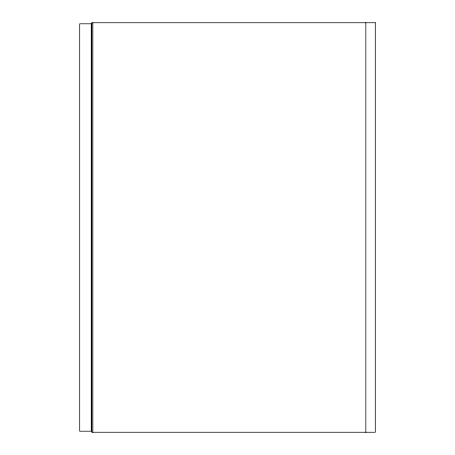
<?xml version="1.0" encoding="UTF-8"?>
<svg xmlns="http://www.w3.org/2000/svg" width="455" height="455" viewBox="0 0 455 455"><rect width="100%" height="100%" fill="white"/><g stroke="black" fill="none" stroke-linecap="round" stroke-linejoin="round"><path stroke-width="0.68" d="M365.837 22.75L365.837 432.25M92.837 22.75L92.837 432.25M375.29 22.75L91.785 22.75L91.785 432.25L375.29 432.25L375.29 22.75M91.262 23.802L79.71 23.802L79.71 431.198L91.262 431.198L91.262 23.802"/></g></svg>
